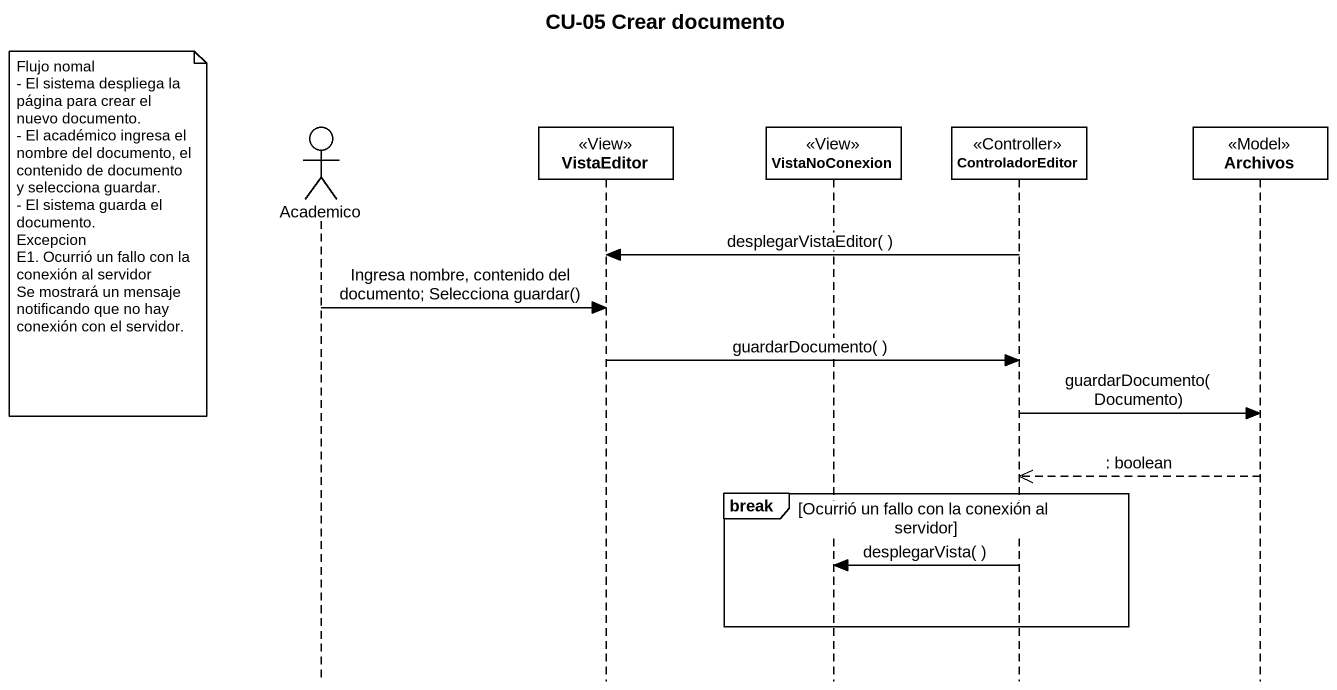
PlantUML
@startuml
title CU-05 Crear documento
hide footbox
actor Academico
participant VistaEditor <<View>>
participant VistaNoConexion <<View>>
participant ControladorEditor <<Controller>>
participant Archivos <<Model>>

note left of Academico
  Flujo nomal
  - El sistema despliega la página para crear el nuevo documento.
  - El académico ingresa el nombre del documento, el contenido de documento y selecciona guardar.
  - El sistema guarda el documento.
  Excepcion
  E1. Ocurrió un fallo con la conexión al servidor
  Se mostrará un mensaje notificando que no hay conexión con el servidor.
end note
ControladorEditor -> VistaEditor : desplegarVistaEditor( )
Academico -> VistaEditor : Ingresa nombre, contenido del documento; Selecciona guardar()
VistaEditor -> ControladorEditor : guardarDocumento( )
ControladorEditor -> Archivos : guardarDocumento(Documento)
Archivos -->> ControladorEditor : : boolean
break Ocurrió un fallo con la conexión al servidor
  ControladorEditor -> VistaNoConexion : desplegarVista( )
end
@enduml
